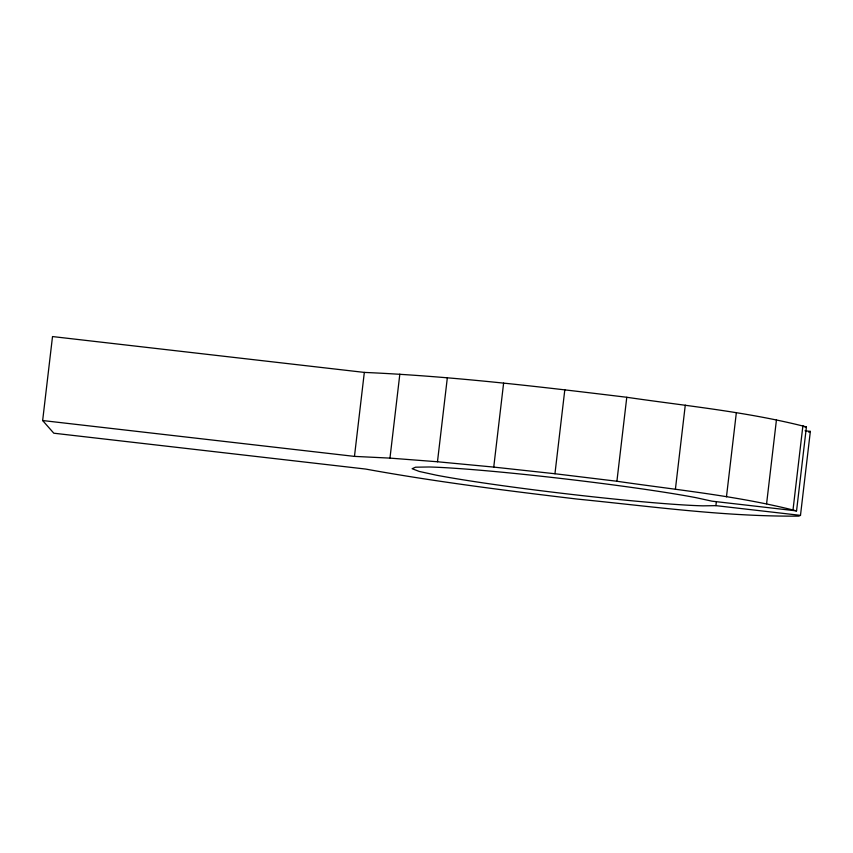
<?xml version="1.0" encoding="UTF-8"?>
<svg xmlns="http://www.w3.org/2000/svg" width="853" height="853" viewBox="0 0 853 853"><rect width="100%" height="100%" fill="white"/><g stroke="black" fill="none" stroke-linecap="round" stroke-linejoin="round"><path stroke-width="1.28" d="M800.487 515.372L798.824 516.118C724.677 516.747 650.914 506.362 577.257 499.08C506.501 490.656 435.744 481.796 365.617 469.054L53.803 433.207L42.65 420.54L52.513 336.562L364.327 372.409C452.165 376.237 539.554 386.708 626.784 397.274C686.761 406.039 747.633 411.828 806.416 426.916L796.553 510.894L711.967 501.169L695.835 497.64A155.193 7.314 6.7 0 0 429.155 466.986L415.518 467.199L412.138 468.713L419.249 471.442L436.373 475.185A155.193 7.314 6.7 0 0 703.043 505.84L715.902 505.648L800.487 515.372L810.35 431.394L805.061 430.786M42.65 420.54L354.464 456.387L364.327 372.409M354.464 456.387L389.97 458.114L399.833 374.136M389.97 458.114L437.472 461.761L447.335 377.783M437.472 461.761L493.748 467.092L503.611 383.114M493.748 467.092L554.951 473.746L564.814 389.768M796.553 510.894C737.76 495.806 676.898 490.017 616.911 481.252L626.784 397.274M675.416 489.121L685.279 405.143M715.902 505.648L716.36 501.713M726.468 496.798L736.331 412.82M766.591 503.771L776.454 419.793M793.055 509.561L802.918 425.583M808.687 432.14L810.35 431.394M803.771 426.617L806.416 426.916M554.951 473.746L616.911 481.252"/></g></svg>
